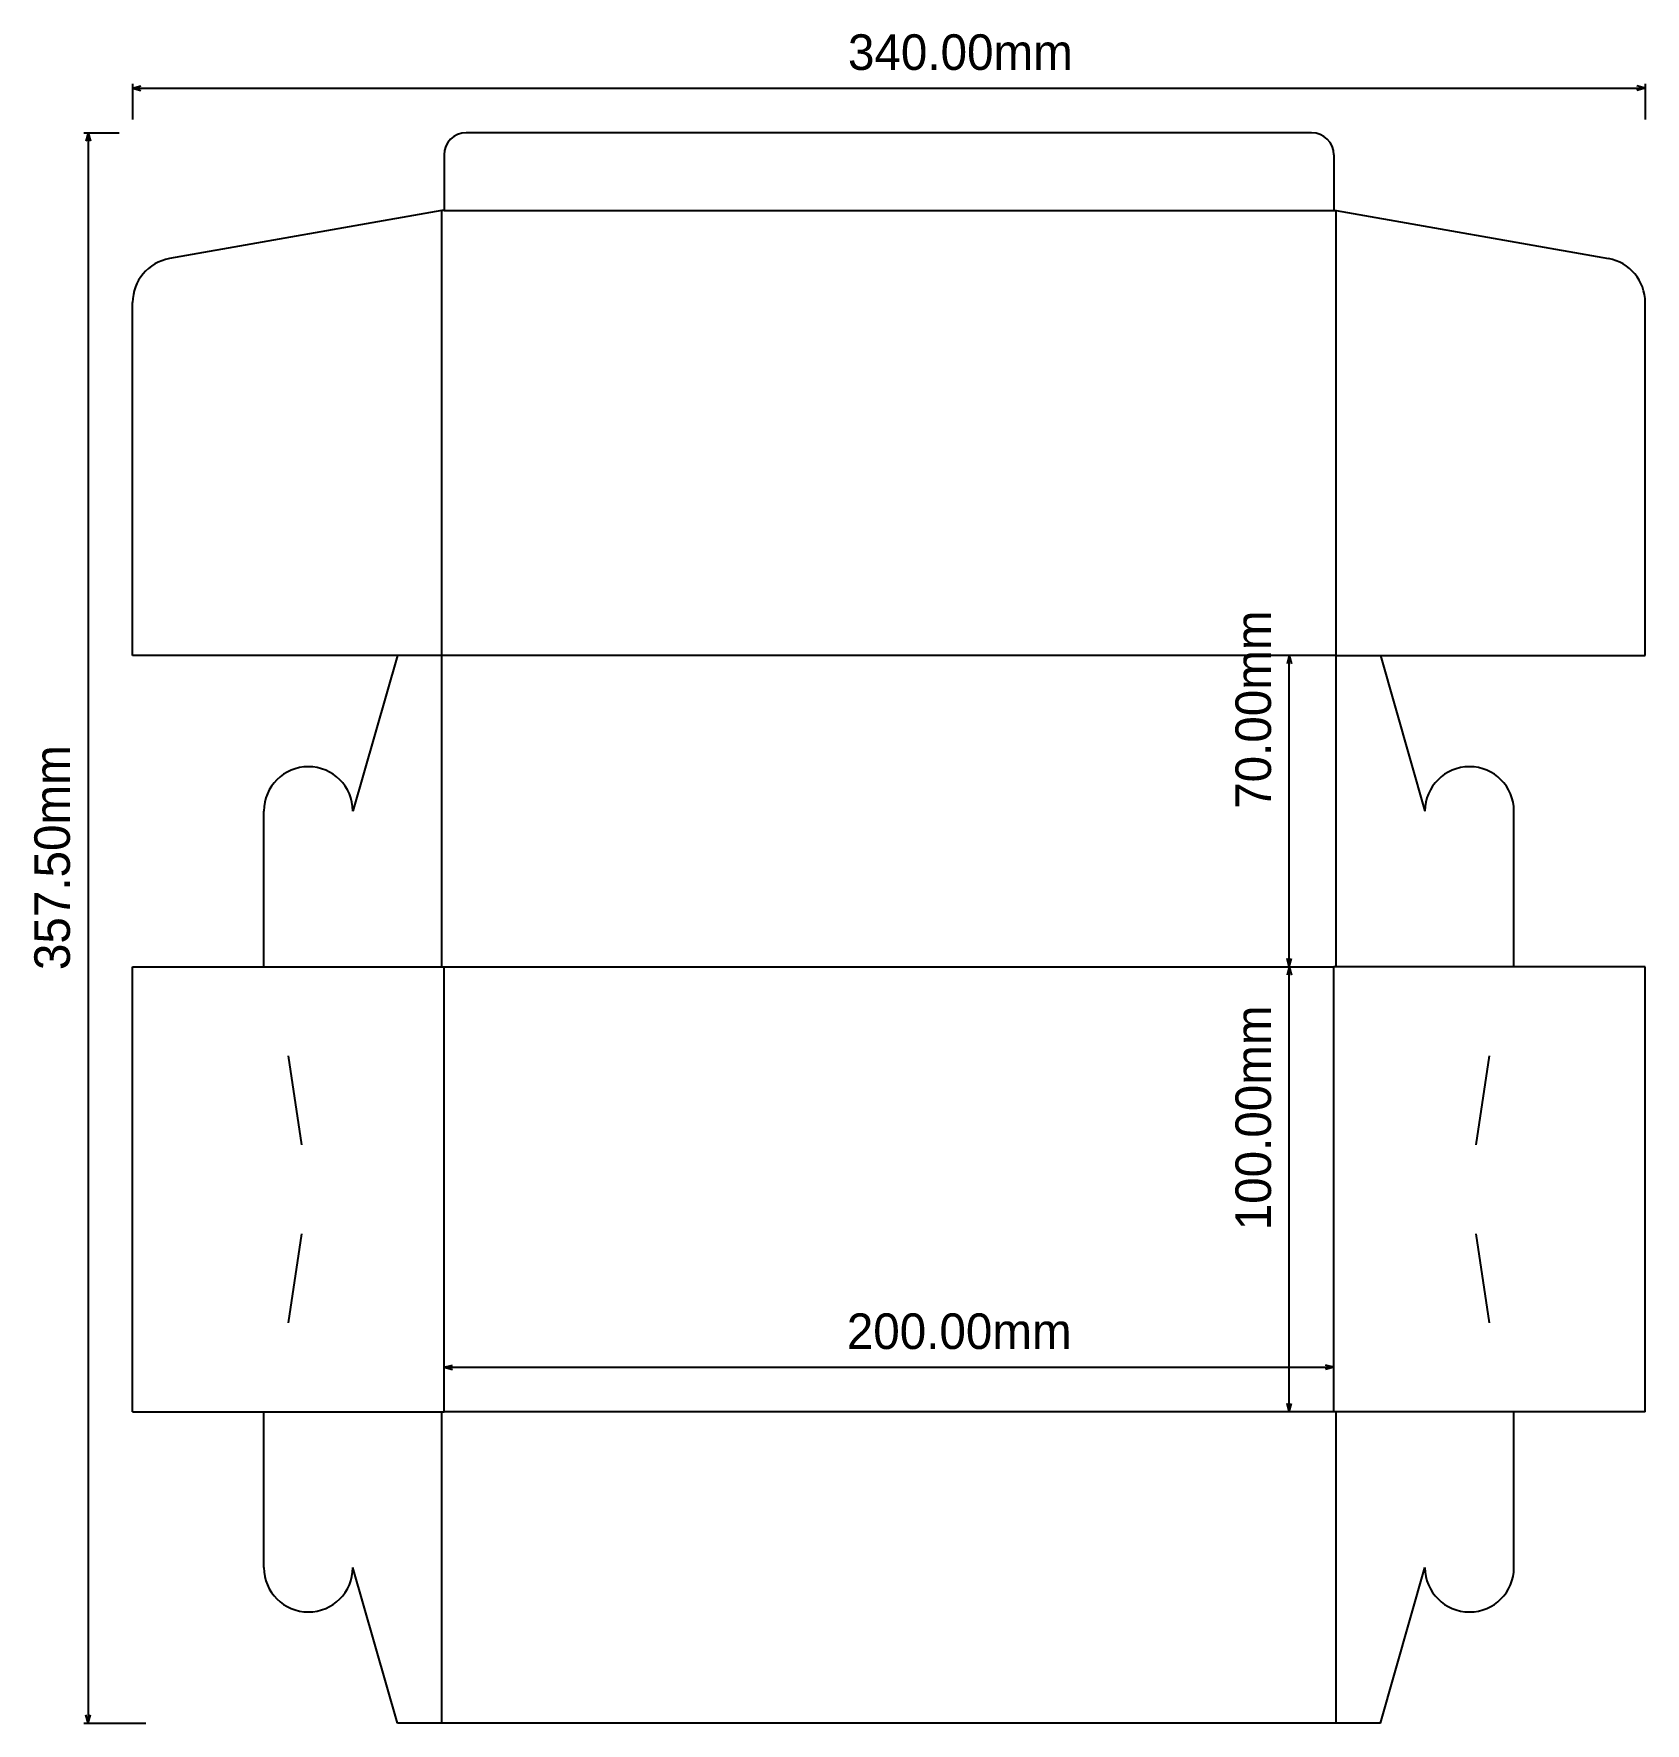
# Model space of a CAD drawing. Extents: x -92 to 270, y -70 to 310.
import ezdxf

# ---------------------------------------------------------------- set-up
doc = ezdxf.new("R2010")
doc.units = 0

msp = doc.modelspace()

# ---------------------------------------------------------------- linework, layer by layer
at = {"layer": 'crease', "color": 3}
for p, q in [((-0.5, 170), (-0.5, 270)), ((0, 270), (200, 270)), ((200.5, 170), (200.5, 270)), ((-0.5, 100), (-0.5, 170)), ((200.5, 170), (-0.5, 170)), ((200.5, 100), (200.5, 170)), ((0, 0), (0, 100)), ((0, 100), (200, 100)), ((200, 0), (200, 100)), ((-0.5, -70), (-0.5, 0)), ((200, 0), (0, 0)), ((200.5, -70), (200.5, 0))]:
    msp.add_line(p, q, dxfattribs=at)
at = {"layer": 'cut', "color": 1}
for p, q in [((195, 287.5), (5, 287.5)), ((0, 282.5), (0, 270)), ((200, 282.5), (200, 270)), ((-0.5, 270), (-61.74, 259.2)), ((0, 270), (-0.5, 270)), ((200, 270), (200.5, 270)), ((200.5, 270), (261.74, 259.2)), ((-70, 170), (-70, 249.35)), ((270, 170), (270, 249.35)), ((-0.5, 170), (-70, 170)), ((-10.5, 170), (-20.5, 135)), ((200.5, 170), (270, 170)), ((210.5, 170), (220.5, 135)), ((-40.5, 100), (-40.5, 135)), ((240.5, 100), (240.5, 135)), ((-70, 100), (0, 100)), ((-70, 0), (-70, 100)), ((270, 100), (200, 100)), ((270, 0), (270, 100)), ((-32, 60), (-35, 80)), ((232, 60), (235, 80)), ((-35, 20), (-32, 40)), ((235, 20), (232, 40)), ((-70, 0), (0, 0)), ((-40.5, -35), (-40.5, 0)), ((270, 0), (200, 0)), ((240.5, -35), (240.5, 0)), ((-10.5, -70), (-20.5, -35)), ((210.5, -70), (220.5, -35)), ((210.5, -70), (-10.5, -70))]:
    msp.add_line(p, q, dxfattribs=at)
for centre, radius, start, end in [((5, 282.5), 5, 90, 180), ((195, 282.5), 5, 0, 90), ((-60, 249.35), 10, 100, 180), ((260, 249.35), 10, 0, 80), ((-30.5, 135), 10, 0, 180), ((230.5, 135), 10, 0, 180), ((-30.5, -35), 10, 180, 360), ((230.5, -35), 10, 180, 360)]:
    msp.add_arc(centre, radius, start, end, dxfattribs=at)
at = {"layer": 'dimensions', "color": 255}
for p, q in [((-70, 298.5), (-70, 290.5)), ((-70, 297.5), (-68.13, 298)), ((-70, 297.5), (-68.13, 297)), ((-70, 297.5), (270, 297.5)), ((270, 297.5), (268.13, 298)), ((270, 297.5), (268.13, 297)), ((270, 298.5), (270, 290.5)), ((-81, 287.5), (-73, 287.5)), ((-80, 287.5), (-80.5, 285.63)), ((-80, 287.5), (-79.5, 285.63)), ((-80, 287.5), (-80, -70)), ((190, 170), (189.5, 168.13)), ((190, 170), (190.5, 168.13)), ((190, 100), (190, 170)), ((190, 100), (189.5, 101.87)), ((190, 100), (189.5, 98.13)), ((190, 100), (190.5, 101.87)), ((190, 100), (190.5, 98.13)), ((190, 0), (190, 100)), ((0, 10), (1.87, 10.5)), ((0, 10), (1.87, 9.5)), ((0, 10), (200, 10)), ((200, 10), (198.13, 10.5)), ((200, 10), (198.13, 9.5)), ((190, 0), (189.5, 1.87)), ((190, 0), (190.5, 1.87)), ((-80, -70), (-80.5, -68.13)), ((-80, -70), (-79.5, -68.13)), ((-81, -70), (-67, -70))]:
    msp.add_line(p, q, dxfattribs=at)

# ---------------------------------------------------------------- texts
for s, p in [('340.00mm', (90.79, 301.61)), ('200.00mm', (90.53, 14.11))]:
    msp.add_text(s, height=8, dxfattribs=at).set_placement(p)
for s, p in [('70.00mm', (185.89, 135.52)), ('357.50mm', (-84.1, 99.28)), ('100.00mm', (185.89, 40.79))]:
    msp.add_text(s, height=8, rotation=90, dxfattribs=at).set_placement(p)

doc.saveas('drawing.dxf')
